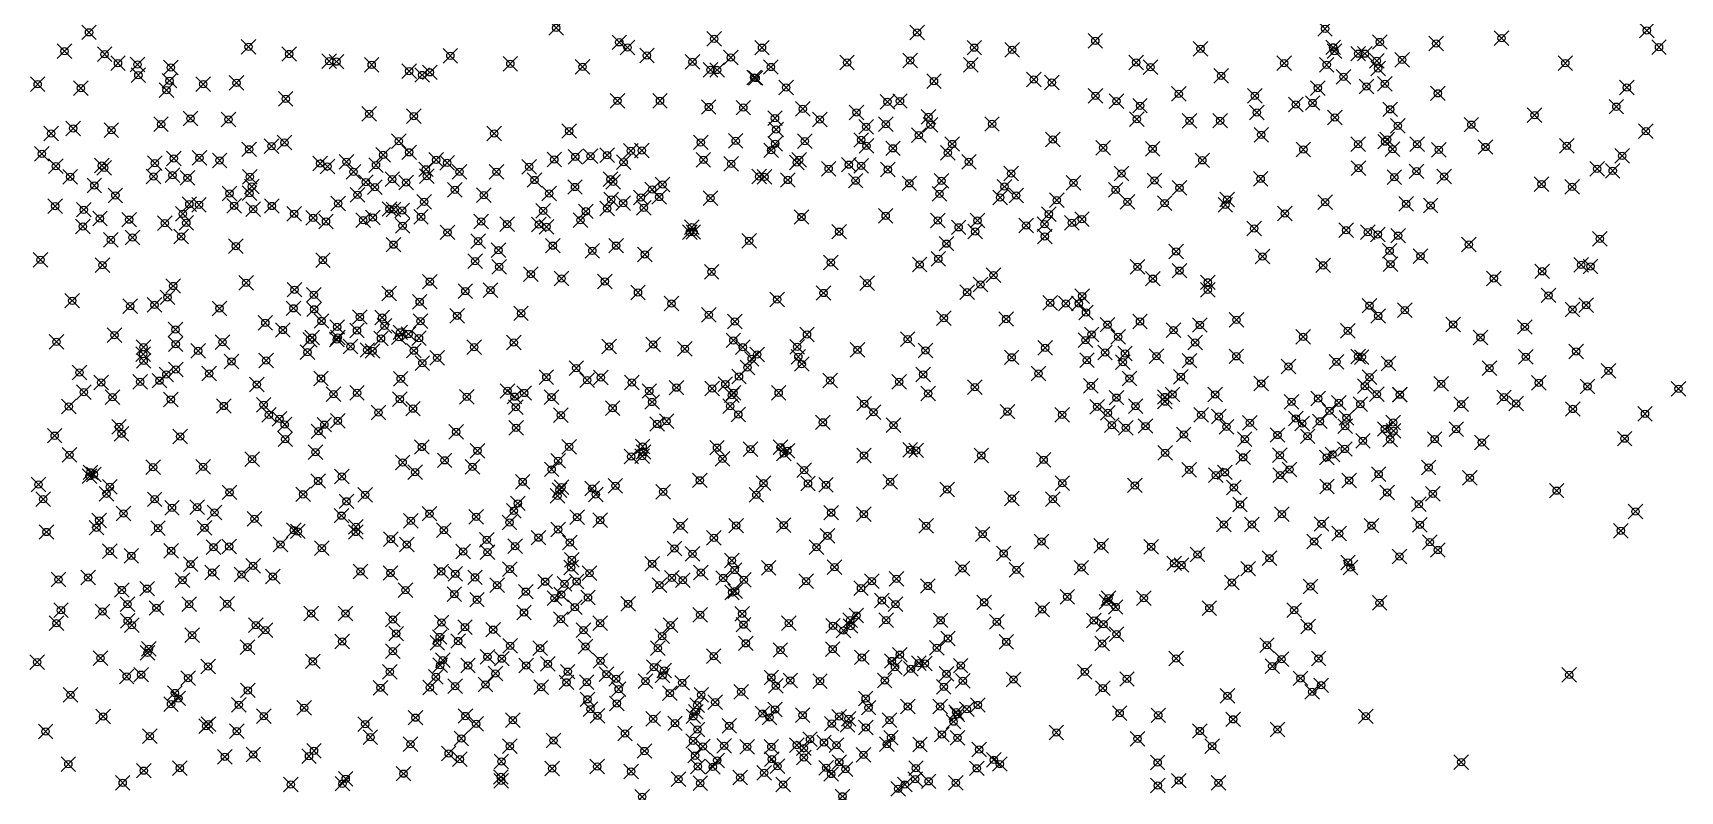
# Model space of a CAD drawing. Header units: millimetres. Extents: x 476859 to 479474, y 2367368 to 2370543.
# Drawn here: x 478274.5 to 478726.1, y 2368815.6 to 2369023.4 of the extents above; entities that cross this region are included whole.
import ezdxf

# ---------------------------------------------------------------- set-up
doc = ezdxf.new("R2010")
doc.units = ezdxf.units.MM
doc.header["$PDMODE"] = 35
doc.header["$PDSIZE"] = 2

msp = doc.modelspace()

# ---------------------------------------------------------------- linework, layer by layer
for p in [(478417.904, 2369024.781, 3.655), (478628.749, 2369024.559, 4.07), (478289.835, 2369023.579, 4.126), (478435.239, 2369020.84, 3.574), (478461.237, 2369021.796, 3.417), (478516.905, 2369023.505, 3.25), (478565.763, 2369021.261, 2.8), (478643.751, 2369020.925, 5.729), (478659.211, 2369020.525, 7.588), (478677.168, 2369021.967, 7.128), (478716.978, 2369024.112, 8.579), (478283.09, 2369018.387, 4.117), (478294.114, 2369017.558, 4.121), (478333.589, 2369019.621, 4.001), (478344.695, 2369017.631, 4.01), (478355.701, 2369015.659, 4), (478357.692, 2369015.541, 4.024), (478388.909, 2369017.162, 3.458), (478437.469, 2369019.439, 3.314), (478442.824, 2369017.199, 3.479), (478455.32, 2369015.461, 3.111), (478465.789, 2369016.646, 2.97), (478474.364, 2369019.368, 3.16), (478514.989, 2369015.869, 3.29), (478532.578, 2369019.377, 3.425), (478542.937, 2369018.795, 3.034), (478594.63, 2369019.08, 2.69), (478630.986, 2369019.458, 4.011), (478631.362, 2369018.388, 4.182), (478637.867, 2369017.724, 4.088), (478639.684, 2369017.726, 4.153), (478642.955, 2369015.754, 5.052), (478649.889, 2369016.035, 5.612), (478720.317, 2369019.498, 7.159), (478297.776, 2369015.124, 4.092), (478303.141, 2369014.766, 4.08), (478303.362, 2369011.84, 4.047), (478312.284, 2369013.921, 4.029), (478367.333, 2369014.682, 4.044), (478377.63, 2369012.954, 4.016), (478381.199, 2369011.884, 4.045), (478383.303, 2369012.606, 4.17), (478405.363, 2369014.974, 3.431), (478425.168, 2369014.12, 3.121), (478460.257, 2369013.3, 3.217), (478462.039, 2369013.253, 3.176), (478472.183, 2369011.218, 3.147), (478472.622, 2369011.064, 2.832), (478476.819, 2369014.072, 3.02), (478497.682, 2369015.318, 3.14), (478531.635, 2369014.664, 3.515), (478576.982, 2369015.34, 2.979), (478580.89, 2369014.031, 3.206), (478600.244, 2369011.661, 3.239), (478617.514, 2369015.112, 2.669), (478629.202, 2369014.701, 3.788), (478633.81, 2369011.384, 3.515), (478643.285, 2369013.685, 4.638), (478694.634, 2369015.158, 7.25), (478275.757, 2369009.338, 3.878), (478287.617, 2369008.285, 3.877), (478311.059, 2369007.745, 4.039), (478311.922, 2369010.317, 4.068), (478321.16, 2369009.359, 3.876), (478330.296, 2369009.708, 3.923), (478480.975, 2369008.447, 3.156), (478521.525, 2369010.175, 2.493), (478548.892, 2369010.631, 3.205), (478553.857, 2369009.806, 3.031), (478588.638, 2369006.682, 2.98), (478626.784, 2369008.306, 3.253), (478640.085, 2369008.721, 3.39), (478645.172, 2369009.454, 5.958), (478659.682, 2369006.852, 7.43), (478711.501, 2369008.427, 7.327), (478343.764, 2369005.338, 3.801), (478434.709, 2369004.801, 3.33), (478446.392, 2369004.815, 3.107), (478459.75, 2369003.104, 3.25), (478469.244, 2369002.934, 3.161), (478485.536, 2369002.576, 2.939), (478508.75, 2369004.554, 2.683), (478512.197, 2369004.744, 2.604), (478565.825, 2369006.188, 3.244), (478571.536, 2369004.714, 3.109), (478578.021, 2369003.465, 3.158), (478609.472, 2369006.184, 2.916), (478620.749, 2369003.777, 3.133), (478625.347, 2369004.208, 3.314), (478646.598, 2369002.465, 4.369), (478708.622, 2369003.194, 5.732), (478309.581, 2368998.369, 4.02), (478317.629, 2368999.951, 3.709), (478328.104, 2368999.694, 3.94), (478366.663, 2369001.224, 3.483), (478378.902, 2369000.629, 4.185), (478477.922, 2369000.057, 3.037), (478490.207, 2368999.681, 3.026), (478500.26, 2369001.628, 2.716), (478502.922, 2368997.665, 2.25), (478508.31, 2368998.4, 2.661), (478520.018, 2369000.387, 2.99), (478520.56, 2368998.248, 2.18), (478537.441, 2368998.457, 2.669), (478577.178, 2368999.764, 3.096), (478591.59, 2368999.326, 3.152), (478599.966, 2368999.352, 3.08), (478610.081, 2369001.613, 3.195), (478631.469, 2369000.239, 2.891), (478648.697, 2368997.949, 4.32), (478668.865, 2368998.263, 6.85), (478686.208, 2369000.9, 6.76), (478279.437, 2368995.859, 3.656), (478285.509, 2368997.25, 3.89), (478295.961, 2368996.736, 3.9), (478343.411, 2368993.342, 3.792), (478374.778, 2368993.755, 3.746), (478400.911, 2368995.832, 3.353), (478421.493, 2368996.521, 3.238), (478457.565, 2368993.413, 2.935), (478467.15, 2368993.81, 3.23), (478477.967, 2368993.039, 3.168), (478478.238, 2368996.909, 3.104), (478486.105, 2368993.753, 2.89), (478501.555, 2368994.069, 2.838), (478517.335, 2368995.366, 2.671), (478526.531, 2368992.968, 3.015), (478554.14, 2368994.167, 2.78), (478611.274, 2368995.506, 2.92), (478637.845, 2368992.929, 3.003), (478645.229, 2368993.608, 3.265), (478645.815, 2368994.206, 3.466), (478654.042, 2368992.938, 3.49), (478716.743, 2368996.462, 5.58), (478276.918, 2368990.284, 4.188), (478313.068, 2368989.023, 3.629), (478320.1, 2368989.146, 3.942), (478325.648, 2368988.475, 3.588), (478333.718, 2368991.508, 3.826), (478339.863, 2368992.381, 3.817), (478370.498, 2368989.974, 4.053), (478377.638, 2368990.685, 4.313), (478385.019, 2368988.599, 3.832), (478417.416, 2368988.735, 3.374), (478423.176, 2368989.448, 3.4), (478427.327, 2368989.649, 3.194), (478431.894, 2368989.87, 3.302), (478438.397, 2368991.092, 3.293), (478441.41, 2368991.163, 3.419), (478458.289, 2368988.61, 2.33), (478476.863, 2368991.24, 2.505), (478484.537, 2368988.605, 2.324), (478502.994, 2368992.432, 2.712), (478510.277, 2368991.782, 2.7), (478525.341, 2368990.541, 2.942), (478567.909, 2368991.93, 2.95), (478581.478, 2368991.624, 2.79), (478595.102, 2368988.496, 2.88), (478622.805, 2368991.446, 3.092), (478647.28, 2368991.554, 3.235), (478659.964, 2368991.352, 7.657), (478672.764, 2368992.148, 6.63), (478695.073, 2368992.453, 6.958), (478710.212, 2368989.726, 4.007), (478280.743, 2368986.879, 4.006), (478284.645, 2368983.993, 4.099), (478293.366, 2368987.049, 3.904), (478294.019, 2368986.439, 3.9), (478307.493, 2368984.064, 4.179), (478307.899, 2368987.693, 3.963), (478312.729, 2368984.4, 3.57), (478333.933, 2368983.983, 3.339), (478353.216, 2368987.648, 3.844), (478355.2, 2368986.794, 3.718), (478360.416, 2368988.058, 4.005), (478362.351, 2368985.342, 3.94), (478368.524, 2368987.186, 3.792), (478382.223, 2368986.016, 3.671), (478382.432, 2368984.148, 3.37), (478388.021, 2368987.777, 3.789), (478391.442, 2368985.328, 3.571), (478401.586, 2368985.347, 3.194), (478410.538, 2368986.703, 3.52), (478436.427, 2368987.962, 2.826), (478465.899, 2368987.533, 2.747), (478473.561, 2368984.066, 3.397), (478475.031, 2368983.931, 3.068), (478483.93, 2368987.875, 2.29), (478492.648, 2368986.194, 3.083), (478498.174, 2368987.299, 3.142), (478501.566, 2368986.996, 3.278), (478508.86, 2368985.942, 2.944), (478531.116, 2368988.061, 2.931), (478542.678, 2368984.892, 2.681), (478572.943, 2368984.887, 3.117), (478637.914, 2368986.327, 2.27), (478647.755, 2368983.845, 3.594), (478653.861, 2368985.482, 3.688), (478661.402, 2368984.051, 6.587), (478703.337, 2368986.138, 5.652), (478707.623, 2368985.643, 4.103), (478291.289, 2368981.602, 3.76), (478316.84, 2368983.667, 3.583), (478328.374, 2368979.425, 3.488), (478333.853, 2368979.459, 3.66), (478334.445, 2368981.29, 3.36), (478365.734, 2368982.53, 3.725), (478368.234, 2368981.146, 3.155), (478372.993, 2368983.304, 4.396), (478376.791, 2368982.433, 4.409), (478390.164, 2368980.438, 2.696), (478411.994, 2368983.098, 3.109), (478416.022, 2368979.395, 3.113), (478423.092, 2368981.182, 3.125), (478432.844, 2368983.291, 2.882), (478433.548, 2368982.587, 2.36), (478444.275, 2368980.494, 3.118), (478447.114, 2368981.86, 3.228), (478481.432, 2368983.104, 3.098), (478500.042, 2368982.921, 3.065), (478514.758, 2368982.186, 2.976), (478523.557, 2368982.851, 2.11), (478540.878, 2368981.279, 2.655), (478559.761, 2368982.319, 3.067), (478571.342, 2368980.38, 2.976), (478582.002, 2368982.966, 3.003), (478588.854, 2368980.917, 3.057), (478611.092, 2368983.424, 3.032), (478688.114, 2368981.987, 7.004), (478696.496, 2368981.21, 5.306), (478280.543, 2368975.949, 3.851), (478288.379, 2368974.958, 3.219), (478297.056, 2368978.875, 3.725), (478317.341, 2368976.464, 3.347), (478319.995, 2368976.322, 3.696), (478329.654, 2368976.043, 3.42), (478334.845, 2368975.099, 3.871), (478339.949, 2368975.967, 3.823), (478358.153, 2368976.675, 3.119), (478363.455, 2368979.043, 3.148), (478372.221, 2368975.148, 4.398), (478373.29, 2368974.985, 4.654), (478381.719, 2368977.126, 2.417), (478398.085, 2368978.939, 2.4), (478431.938, 2368975.277, 3.398), (478433.014, 2368977.757, 3.048), (478436.325, 2368976.772, 3.325), (478441.166, 2368978.329, 3.15), (478441.946, 2368975.487, 3.307), (478446.191, 2368978.443, 3.017), (478460.263, 2368978.119, 3.03), (478523.039, 2368979.285, 2.919), (478539.663, 2368978.289, 2.536), (478544.092, 2368978.857, 2.713), (478555.177, 2368977.551, 2.79), (478574.597, 2368977.113, 2.882), (478584.77, 2368976.78, 2.62), (478601.421, 2368976.302, 2.916), (478601.892, 2368977.765, 3.055), (478628.789, 2368977.016, 2.291), (478650.991, 2368976.533, 3.249), (478657.706, 2368976.081, 6.987), (478288.166, 2368970.33, 3.879), (478292.834, 2368972.518, 2.924), (478300.864, 2368972.22, 3.394), (478310.627, 2368971.26, 3.776), (478315.551, 2368973.84, 3.476), (478316.511, 2368971.325, 4.006), (478346.084, 2368973.849, 3.871), (478351.275, 2368972.693, 3.834), (478354.815, 2368971.733, 3.69), (478365.038, 2368972.068, 3.647), (478367.673, 2368972.789, 3.423), (478375.733, 2368974.702, 4.568), (478375.829, 2368970.562, 4.325), (478380.87, 2368973.013, 3.578), (478397.352, 2368971.73, 3.417), (478404.464, 2368971.024, 3.682), (478413.172, 2368970.896, 3.344), (478414.351, 2368974.628, 2.37), (478415.3, 2368970.294, 3.359), (478424.584, 2368972.087, 3.389), (478426.075, 2368974.516, 3.15), (478485.179, 2368972.952, 2.79), (478508.274, 2368973.272, 2.81), (478522.573, 2368972.015, 3.089), (478533.475, 2368971.972, 2.336), (478546.827, 2368970.602, 2.46), (478551.831, 2368970.993, 1.887), (478553.023, 2368973.765, 2.82), (478559.305, 2368971.373, 2.748), (478562.102, 2368972.337, 2.768), (478617.751, 2368973.92, 2.891), (478295.842, 2368966.697, 3.761), (478301.75, 2368967.356, 3.85), (478315.127, 2368967.593, 4.124), (478388.154, 2368968.744, 3.247), (478396.549, 2368966.34, 3.479), (478454.605, 2368968.804, 3.271), (478455.147, 2368970.164, 3.37), (478455.542, 2368968.837, 3.158), (478470.819, 2368966.452, 3.268), (478495.537, 2368968.94, 3.415), (478528.289, 2368970.123, 2.203), (478532.826, 2368968.956, 2.08), (478551.928, 2368967.641, 2.385), (478609.299, 2368969.824, 2.48), (478634.561, 2368969.319, 2.924), (478640.499, 2368968.797, 2.777), (478643.213, 2368968.183, 3.255), (478648.768, 2368967.836, 3.302), (478704.107, 2368966.971, 4.038), (478330.086, 2368964.984, 3.554), (478373.308, 2368965.377, 4.711), (478402.122, 2368963.832, 3.463), (478417.025, 2368965.1, 3.2), (478427.844, 2368963.715, 3.186), (478434.354, 2368965.102, 3.425), (478442.225, 2368962.699, 3.27), (478522.712, 2368961.481, 3.04), (478524.971, 2368965.649, 2.841), (478587.923, 2368963.526, 2.68), (478611.576, 2368962.14, 2.473), (478646.464, 2368963.666, 2.945), (478654.937, 2368962.242, 7.131), (478668.158, 2368965.423, 6.344), (478276.531, 2368961.228, 3.66), (478293.506, 2368959.773, 3.61), (478353.981, 2368961.128, 3.555), (478395.729, 2368960.838, 3.479), (478402.322, 2368959.313, 3.517), (478410.972, 2368957.311, 3.517), (478460.554, 2368957.941, 3.16), (478493.266, 2368960.49, 3.369), (478517.598, 2368959.902, 3.125), (478537.857, 2368957.007, 2.707), (478577.309, 2368959.306, 2.727), (478588.84, 2368958.247, 2.918), (478628.209, 2368959.701, 2.45), (478646.682, 2368960.052, 3.067), (478688.306, 2368958.07, 5.814), (478699.01, 2368959.851, 5.163), (478701.55, 2368959.419, 3.903), (478312.936, 2368954.043, 4.584), (478332.943, 2368954.902, 4.464), (478346.167, 2368953.029, 5.025), (478383.252, 2368955.231, 3.304), (478393.022, 2368952.642, 3.479), (478399.95, 2368952.865, 3.294), (478419.38, 2368956.081, 3.418), (478431.258, 2368955.303, 3.425), (478440.359, 2368952.27, 3.517), (478503.208, 2368954.837, 2.97), (478530.637, 2368952.326, 2.85), (478534.274, 2368954.473, 2.06), (478581.551, 2368956.051, 2.66), (478596.58, 2368953.005, 2.737), (478596.633, 2368955.044, 2.846), (478675.044, 2368956.126, 5.96), (478285.236, 2368950.012, 4.143), (478301.15, 2368948.485, 4.343), (478307.791, 2368948.849, 4.423), (478311.353, 2368950.926, 4.263), (478325.599, 2368947.907, 4.701), (478345.9, 2368947.916, 4.66), (478351.471, 2368951.627, 5.018), (478372.143, 2368951.981, 4.632), (478380.498, 2368949.701, 3.918), (478449.537, 2368949.212, 3.466), (478478.501, 2368950.373, 3.24), (478491.255, 2368952.123, 3.672), (478553.404, 2368949.405, 2.03), (478557.696, 2368949.26, 2.368), (478561.239, 2368949.275, 2.483), (478562.146, 2368951.286, 2.626), (478640.955, 2368948.655, 2.714), (478690.05, 2368951.475, 3.895), (478700.337, 2368948.76, 3.901), (478338.182, 2368943.93, 5.933), (478351.575, 2368947.642, 5.112), (478353.571, 2368944.45, 5.138), (478364.121, 2368945.543, 6.133), (478370.221, 2368945.375, 5.328), (478380.692, 2368944.423, 4.3), (478390.794, 2368945.897, 4.612), (478408.291, 2368946.557, 3.517), (478459.808, 2368946.16, 3.517), (478466.93, 2368944.321, 3.484), (478524.258, 2368945.255, 3.04), (478541.33, 2368944.99, 2.445), (478563.207, 2368946.784, 2.661), (478569.129, 2368943.438, 1.83), (478578.008, 2368944.329, 2.733), (478594.386, 2368943.356, 2.787), (478604.468, 2368944.78, 2.645), (478643.34, 2368945.825, 2.906), (478650.608, 2368947.4, 6.58), (478663.897, 2368943.512, 6.102), (478696.59, 2368947.595, 5.071), (478280.902, 2368938.733, 4.5), (478296.792, 2368940.556, 4.565), (478313.526, 2368942.092, 4.433), (478342.99, 2368941.984, 6.831), (478350.423, 2368939.286, 7.399), (478351.009, 2368939.894, 7.05), (478357.771, 2368939.354, 6.63), (478357.876, 2368942.813, 5.228), (478358.052, 2368939.918, 6.363), (478363.31, 2368941.853, 6.529), (478369.896, 2368939.648, 6.388), (478370.86, 2368943.139, 6.319), (478374.806, 2368940.032, 6.006), (478375.186, 2368941.337, 6.154), (478377.458, 2368940.885, 5.45), (478380.307, 2368939.731, 5.191), (478466.5, 2368939.14, 5.1), (478486.709, 2368940.747, 4.512), (478514.301, 2368939.442, 3.284), (478563.076, 2368939.213, 2.723), (478564.749, 2368940.774, 1.837), (478572.05, 2368940.088, 2.103), (478587.168, 2368941.951, 2.677), (478622.748, 2368940.078, 2.66), (478635.01, 2368941.771, 2.773), (478671.358, 2368939.957, 6.321), (478683.504, 2368942.813, 6.42), (478304.656, 2368935.381, 6.267), (478304.784, 2368937.287, 5.606), (478313.599, 2368938.104, 5.02), (478319.748, 2368936.238, 5.688), (478326.448, 2368938.658, 6.559), (478349.73, 2368935.873, 6.958), (478361.506, 2368937.443, 7.034), (478366.141, 2368936.497, 6.526), (478367.553, 2368936.234, 6.811), (478378.921, 2368936.311, 5.629), (478385.312, 2368934.345, 7.059), (478395.42, 2368937.286, 4.3), (478406.288, 2368938.526, 4.266), (478432.461, 2368937.478, 3.456), (478444.556, 2368937.98, 3.517), (478453.227, 2368936.823, 3.483), (478469.106, 2368937.253, 4.986), (478473.025, 2368935.275, 4.54), (478484.005, 2368937.363, 4.432), (478484.329, 2368934.648, 3.596), (478500.571, 2368936.518, 3.01), (478519.208, 2368936.394, 3.294), (478542.819, 2368934.492, 2.87), (478551.99, 2368937.066, 3.113), (478568.424, 2368935.81, 1.832), (478573.902, 2368935.562, 2.493), (478582.555, 2368934.803, 2.675), (478593.109, 2368938.547, 2.829), (478604.431, 2368934.77, 2.43), (478637.866, 2368934.704, 2.596), (478638.803, 2368934.562, 2.885), (478683.773, 2368934.629, 4.378), (478697.628, 2368936.112, 3.784), (478287.208, 2368930.324, 6.787), (478304.811, 2368933.499, 6.214), (478311.033, 2368929.81, 5.135), (478313.624, 2368931.158, 5.878), (478322.806, 2368930.04, 6.549), (478328.892, 2368933.371, 6.785), (478338.42, 2368933.642, 6.611), (478381.227, 2368932.915, 6.784), (478423.447, 2368931.541, 4.099), (478470.359, 2368931.684, 4.429), (478471.53, 2368934.112, 4.646), (478485.263, 2368932.653, 3.428), (478518.542, 2368929.81, 3.037), (478550.211, 2368930.059, 3.093), (478563.472, 2368933.687, 2.792), (478573.338, 2368933.179, 1.631), (478591.576, 2368933.571, 2.732), (478618.709, 2368931.964, 2.439), (478631.882, 2368933.244, 2.933), (478646.15, 2368932.817, 6.02), (478673.872, 2368931.517, 5.738), (478706.444, 2368930.805, 3.784), (478293.142, 2368927.611, 6.799), (478303.867, 2368927.754, 6.656), (478309.143, 2368928.092, 5.332), (478335.87, 2368927.06, 7.889), (478353.447, 2368928.702, 7.192), (478375.293, 2368928.626, 6.959), (478404.608, 2368925.27, 7.123), (478415.236, 2368929.067, 4.173), (478426.434, 2368928.221, 5.737), (478430.197, 2368928.961, 5.575), (478438.66, 2368927.601, 5.699), (478443.465, 2368925.258, 5.71), (478450.908, 2368926.18, 5.205), (478460.732, 2368925.934, 5.095), (478464.308, 2368927.148, 5.045), (478468.06, 2368929.231, 4.606), (478493.048, 2368928.122, 3.499), (478511.95, 2368927.79, 2.828), (478532.758, 2368926.329, 3.222), (478564.558, 2368926.687, 2.855), (478575.1, 2368928.72, 2.307), (478589.207, 2368929.17, 2.61), (478611.251, 2368927.339, 2.593), (478639.643, 2368926.618, 2.498), (478640.955, 2368929.041, 3.505), (478660.602, 2368927.221, 5.96), (478687.359, 2368927.527, 4.86), (478700.719, 2368926.519, 4.801), (478725.703, 2368925.841, 3.788), (478284.284, 2368921.027, 6.72), (478288.431, 2368924.922, 6.925), (478296.288, 2368923.586, 8.276), (478312.272, 2368922.954, 7.23), (478326.811, 2368921.144, 9.47), (478337.715, 2368921.495, 8.227), (478356.852, 2368924.397, 8.061), (478363.324, 2368924.732, 7.775), (478375.058, 2368923.049, 7.982), (478393.424, 2368923.652, 7.71), (478406.5, 2368923.71, 7.074), (478406.844, 2368920.86, 7.22), (478409.178, 2368924.707, 6.326), (478416.631, 2368923.604, 6.428), (478444.224, 2368922.243, 6.29), (478465.638, 2368921.082, 4.82), (478466.082, 2368924.111, 4.767), (478466.517, 2368924.768, 4.825), (478478.936, 2368924.747, 3.41), (478502.371, 2368921.778, 3.372), (478519.923, 2368924.591, 3.08), (478566.243, 2368920.913, 2.711), (478571.558, 2368923.428, 1.902), (478576.815, 2368921.097, 2.062), (478584.806, 2368923.617, 2.634), (478584.846, 2368922.334, 2.147), (478586.925, 2368924.331, 2.65), (478598.637, 2368924.335, 2.496), (478619.527, 2368922.3, 2.504), (478626.871, 2368923.181, 2.621), (478632.533, 2368921.983, 2.88), (478638.424, 2368921.647, 2.46), (478642.94, 2368924.404, 2.344), (478649.25, 2368924.223, 5.905), (478649.251, 2368924.288, 5.929), (478649.265, 2368924.284, 5.854), (478666.107, 2368921.638, 1.87), (478677.815, 2368923.533, 4.133), (478681.126, 2368921.802, 4.049), (478339.175, 2368918.703, 8.844), (478342.086, 2368917.602, 8.786), (478358.043, 2368917.055, 8.358), (478369.192, 2368919.347, 7.84), (478378.665, 2368920.425, 7.995), (478419.232, 2368918.617, 7.246), (478433.411, 2368920.536, 6.299), (478445.608, 2368916.22, 6.309), (478448.214, 2368917.015, 5.437), (478467.875, 2368918.816, 5.51), (478491.075, 2368916.671, 3.36), (478504.915, 2368919.451, 3.401), (478541.653, 2368919.602, 3.161), (478556.642, 2368918.757, 2.75), (478569.216, 2368919.25, 1.808), (478594.766, 2368918.746, 2.299), (478599.621, 2368918.277, 2.61), (478608.142, 2368916.521, 2.596), (478620.721, 2368917.745, 2.671), (478622.489, 2368916.333, 2.093), (478627.351, 2368916.944, 1.981), (478629.951, 2368919.826, 2.704), (478634.652, 2368917.94, 2.027), (478647.449, 2368916.626, 1.9), (478696.681, 2368920.333, 4.32), (478716.479, 2368919.021, 4.522), (478280.416, 2368913.01, 8.496), (478298.062, 2368915.414, 8.462), (478298.758, 2368913.549, 8.39), (478314.807, 2368912.779, 8.26), (478343.481, 2368916.047, 9.683), (478343.654, 2368912.035, 9.846), (478352.784, 2368914.214, 9.434), (478354.356, 2368916.036, 9.055), (478390.497, 2368914.036, 7.84), (478406.932, 2368915.146, 7.89), (478510.425, 2368915.875, 3.095), (478570.277, 2368915.9, 2.841), (478574.119, 2368915.168, 2.676), (478579.514, 2368915.658, 2.612), (478589.995, 2368913.313, 2.135), (478601.718, 2368915.451, 2.011), (478606.721, 2368912.023, 2.2), (478615.712, 2368913.201, 2.12), (478623.979, 2368912.842, 2.219), (478634.257, 2368915.639, 1.93), (478639.149, 2368911.628, 3.195), (478645.151, 2368914.846, 3.36), (478646.583, 2368911.947, 5.664), (478647.51, 2368914.356, 5.758), (478658.806, 2368912.056, 5.791), (478664.742, 2368914.764, 1.86), (478710.901, 2368912.196, 1.894), (478284.5, 2368907.747, 8.829), (478351.904, 2368908.487, 9.999), (478381.098, 2368909.906, 9.908), (478396.339, 2368908.894, 9.766), (478421.511, 2368909.971, 7.696), (478438.526, 2368907.274, 7.431), (478441.516, 2368907.408, 7.469), (478441.64, 2368910.042, 7.387), (478441.843, 2368908.532, 7.408), (478462.029, 2368909.724, 6.046), (478471.24, 2368909.306, 5.504), (478479.465, 2368909.839, 5.224), (478480.35, 2368908.16, 5.573), (478481.323, 2368908.857, 5.209), (478502.332, 2368907.603, 3.31), (478514.983, 2368909.168, 3.291), (478516.648, 2368908.986, 3.584), (478534.5, 2368907.575, 2.96), (478584.912, 2368908.326, 2.771), (478606.303, 2368907.076, 1.961), (478616.371, 2368907.687, 1.961), (478629.208, 2368907.062, 2.433), (478630.772, 2368907.841, 2.352), (478634.155, 2368909.368, 3.31), (478671.712, 2368911.178, 4.179), (478290.261, 2368902.967, 9.155), (478307.396, 2368904.355, 8.513), (478321.112, 2368904.469, 11.145), (478334.569, 2368906.579, 10.27), (478375.831, 2368905.686, 10.51), (478379.238, 2368903.02, 10.733), (478387.346, 2368906.258, 9.78), (478394.951, 2368904.455, 9.94), (478416.692, 2368903.78, 8.274), (478418.471, 2368906.13, 7.83), (478463.514, 2368906.674, 6.857), (478485.935, 2368903.555, 4.92), (478551.594, 2368906.409, 3.109), (478591.498, 2368903.644, 2.7), (478601.295, 2368902.962, 2.012), (478619.039, 2368903.732, 1.98), (478657.157, 2368904.318, 5.811), (478275.97, 2368899.647, 8.697), (478289.988, 2368901.948, 9.338), (478291.165, 2368902.406, 8.911), (478295.527, 2368898.987, 9.506), (478352.663, 2368900.59, 10.945), (478359.141, 2368901.836, 10.73), (478408.738, 2368900.357, 9.891), (478418.855, 2368898.101, 11.665), (478419.371, 2368898.894, 11.287), (478427.793, 2368898.532, 10.274), (478434.159, 2368899.25, 7.78), (478457.292, 2368900.769, 7.582), (478474.789, 2368899.969, 6.734), (478486.981, 2368899.899, 5.375), (478491.914, 2368899.546, 5.02), (478509.532, 2368900.343, 2.828), (478525.163, 2368898.268, 2.828), (478556.711, 2368899.973, 3.184), (478576.62, 2368899.393, 2.76), (478598.793, 2368902.191, 2.685), (478603.766, 2368898.815, 2.643), (478616.434, 2368902.186, 2.605), (478629.284, 2368899.09, 2.602), (478635.362, 2368900.75, 3.351), (478643.455, 2368902.454, 5.58), (478668.429, 2368901.444, 3.39), (478277.264, 2368895.602, 9.715), (478294.649, 2368897.102, 9.596), (478307.832, 2368895.574, 10.64), (478328.386, 2368897.487, 12.012), (478348.526, 2368896.929, 11.622), (478360.431, 2368895.009, 11.261), (478365.562, 2368896.787, 11.245), (478407.404, 2368894.46, 10.692), (478418.275, 2368896.528, 11.281), (478428.781, 2368896.892, 11.2), (478447.278, 2368897.606, 7.026), (478472.807, 2368896.776, 6.71), (478542.885, 2368895.807, 2.828), (478554.119, 2368895.617, 3.315), (478605.434, 2368894.15, 2.588), (478645.791, 2368897.472, 5.498), (478654.48, 2368894.224, 5.882), (478658.337, 2368897.064, 5.662), (478692.265, 2368897.943, 4.52), (478292.636, 2368889.791, 9.751), (478299.277, 2368891.664, 9.48), (478312.589, 2368893.263, 10.59), (478319.519, 2368893.382, 11.391), (478324.249, 2368891.955, 11.959), (478335.177, 2368890.238, 12.548), (478359.032, 2368891.089, 11.151), (478378.058, 2368889.652, 11.52), (478383.164, 2368891.63, 11.048), (478396.021, 2368890.769, 11.07), (478405.153, 2368889.249, 10.759), (478406.287, 2368892.4, 10.726), (478423.665, 2368890.649, 11.458), (478429.999, 2368889.83, 10.609), (478493.32, 2368891.911, 4.97), (478502.27, 2368891.522, 4.931), (478616.895, 2368891.495, 2.43), (478713.868, 2368892.238, 1.68), (478278.194, 2368886.614, 9.793), (478291.905, 2368887.789, 9.935), (478308.756, 2368887.688, 11.137), (478321.53, 2368887.728, 11.86), (478345.962, 2368887.094, 11.789), (478347.057, 2368886.785, 11.794), (478363.007, 2368886.611, 12.088), (478363.019, 2368888.003, 12.103), (478372.578, 2368884.668, 11.727), (478387.148, 2368887.113, 11.352), (478413.084, 2368885.064, 10.679), (478418.44, 2368887.306, 10.713), (478451.998, 2368888.283, 8.468), (478461.188, 2368884.988, 8.467), (478467.293, 2368888.356, 7.74), (478480.312, 2368888.48, 7.101), (478492.321, 2368885.534, 6.549), (478519.387, 2368888.306, 2.04), (478534.87, 2368886.049, 3.12), (478601.007, 2368888.646, 2.828), (478608.701, 2368888.673, 2.398), (478627.802, 2368888.812, 2.447), (478632.611, 2368886.183, 3.195), (478641.464, 2368888.346, 5.605), (478654.722, 2368888.602, 5.896), (478709.853, 2368886.963, 4.67), (478295.572, 2368881.337, 10.22), (478301.441, 2368880.088, 11.55), (478312.355, 2368881.422, 11.287), (478323.973, 2368882.429, 11.542), (478328.271, 2368882.606, 12.581), (478342.309, 2368883.209, 11.757), (478353.679, 2368882.199, 11.14), (478376.948, 2368883.184, 11.537), (478392.401, 2368881.239, 11.312), (478398.903, 2368884.464, 11.435), (478399.108, 2368881.101, 11.517), (478406.656, 2368882.703, 11.413), (478421.703, 2368883.767, 10.709), (478450.34, 2368882.093, 9.136), (478455.315, 2368880.622, 8.956), (478489.284, 2368882.453, 6.627), (478540.632, 2368880.734, 2.871), (478550.986, 2368884.04, 2.88), (478567.369, 2368882.846, 2.785), (478581.06, 2368882.578, 2.76), (478593.806, 2368880.412, 2.818), (478625.803, 2368883.988, 2.551), (478657.474, 2368883.82, 4.491), (478659.708, 2368881.673, 4.339), (478317.697, 2368877.791, 11.33), (478323.58, 2368875.479, 12.006), (478334.821, 2368877.339, 11.27), (478364.243, 2368875.794, 12.413), (478386.373, 2368875.822, 12.135), (478405.191, 2368876.412, 11.56), (478422.073, 2368876.868, 10.687), (478422.238, 2368879.012, 10.56), (478444.249, 2368877.916, 8.773), (478457.586, 2368875.497, 9.21), (478466.112, 2368878.804, 8.87), (478466.872, 2368876.192, 8.918), (478476.182, 2368876.814, 8.719), (478494.27, 2368876.942, 6.663), (478529.351, 2368876.598, 2.92), (478544.168, 2368876.235, 3.068), (478561.934, 2368876.842, 2.862), (478587.371, 2368878.029, 2.753), (478589.423, 2368877.557, 2.669), (478607.653, 2368876.568, 2.58), (478613.536, 2368879.411, 2.828), (478635.041, 2368878.245, 5.558), (478635.723, 2368876.859, 5.582), (478649.154, 2368879.897, 5.985), (478281.479, 2368873.586, 10.51), (478289.632, 2368874.133, 10.529), (478305.753, 2368871.079, 11.933), (478315.499, 2368873.435, 11.98), (478331.615, 2368874.943, 12.08), (478340.21, 2368874.405, 12.114), (478372.472, 2368875.376, 12.394), (478390.271, 2368875.16, 12.293), (478395.674, 2368874.177, 12.173), (478401.713, 2368872.034, 11.992), (478414.91, 2368872.994, 11.714), (478420.218, 2368872.418, 11.596), (478423.549, 2368873.061, 10.86), (478427.062, 2368875.322, 10.269), (478446.232, 2368872.042, 10.27), (478449.623, 2368874.059, 9.554), (478452.684, 2368873.405, 9.573), (478463.742, 2368874, 9.188), (478469.371, 2368873.518, 8.871), (478486.475, 2368873.144, 7.75), (478501.507, 2368871.214, 6.687), (478504.447, 2368873.122, 6.758), (478511.255, 2368873.794, 4.83), (478519.869, 2368871.808, 5.167), (478603.197, 2368872.772, 2.818), (478624.752, 2368871.654, 2.9), (478298.805, 2368870.705, 11.65), (478300.42, 2368866.833, 11.962), (478317.289, 2368866.828, 11.993), (478327.727, 2368866.915, 11.94), (478376.618, 2368870.671, 12.329), (478390.002, 2368869.555, 12.407), (478396.224, 2368868.056, 12.435), (478409.574, 2368870.251, 12.05), (478417.447, 2368868.466, 12.183), (478419.33, 2368869.475, 11.276), (478426.657, 2368868.622, 10.893), (478437.653, 2368866.944, 10.287), (478466.149, 2368870.051, 9.505), (478467.02, 2368870.361, 9.639), (478507.222, 2368867.8, 6.507), (478510.994, 2368866.813, 6.291), (478535.265, 2368867.337, 2.828), (478558.08, 2368868.839, 2.86), (478568.792, 2368867.461, 3.099), (478569.374, 2368868.458, 2.79), (478579.048, 2368868.469, 2.758), (478643.719, 2368867.159, 4.812), (478282.144, 2368865.175, 10.529), (478293.501, 2368864.81, 10.47), (478300.428, 2368862.236, 12.011), (478308.331, 2368865.787, 11.87), (478350.734, 2368864.275, 12.891), (478360.191, 2368864.304, 12.818), (478373.123, 2368862.64, 11.98), (478409.108, 2368864.561, 11.928), (478419.23, 2368862.738, 11.722), (478423.025, 2368865.979, 11.133), (478457.412, 2368863.893, 9.82), (478468.92, 2368864.209, 9.635), (478498.551, 2368862.461, 7.729), (478500.241, 2368863.724, 7.719), (478508.432, 2368862.455, 6.52), (478523.357, 2368862.394, 4.799), (478538.782, 2368861.961, 2.83), (478551.222, 2368865.374, 3.024), (478565.382, 2368862.32, 2.824), (478571.334, 2368866.052, 2.945), (478597.021, 2368865.759, 2.57), (478620.257, 2368865.181, 3.58), (478280.932, 2368861.591, 10.78), (478301.572, 2368861.067, 11.938), (478318.127, 2368858.323, 11.919), (478335.55, 2368861.066, 12.388), (478338.209, 2368859.698, 13.701), (478374.054, 2368858.752, 13.235), (478385.987, 2368857.823, 12.213), (478386.522, 2368861.782, 12.468), (478392.924, 2368860.542, 12.208), (478400.665, 2368859.832, 12.141), (478425.409, 2368859.706, 10.804), (478429.973, 2368861.604, 11.284), (478446.966, 2368858.048, 10.074), (478449.294, 2368861.057, 9.8), (478469.29, 2368861.212, 9.615), (478481.723, 2368861.63, 8.85), (478493.832, 2368860.884, 8.633), (478496.731, 2368859.616, 8.304), (478498.63, 2368860.836, 7.843), (478525.371, 2368857.449, 5.015), (478568.01, 2368861.324, 2.885), (478571.592, 2368858.638, 2.711), (478624.131, 2368860.733, 5.53), (478305.889, 2368853.499, 11.934), (478306.264, 2368854.565, 12.258), (478333.287, 2368855.069, 13.024), (478359.279, 2368856.592, 13.277), (478373.125, 2368853.964, 12.826), (478385.332, 2368856.246, 12.742), (478391.056, 2368856.725, 11.604), (478405.292, 2368855.414, 11.343), (478413.542, 2368854.745, 11.124), (478425.948, 2368855.213, 11.439), (478445.783, 2368854.786, 10.021), (478469.916, 2368856.095, 9.643), (478479.401, 2368854.257, 9.048), (478493.741, 2368854.506, 8.481), (478512.144, 2368852.979, 7.234), (478522.303, 2368854.861, 6.206), (478541.356, 2368856.487, 2.828), (478567.658, 2368856.032, 2.82), (478612.839, 2368855.563, 4.09), (478275.607, 2368850.923, 11.052), (478292.973, 2368852.007, 11.331), (478322.51, 2368849.743, 12.87), (478351.179, 2368851.151, 13.126), (478386.103, 2368850.083, 13.196), (478386.827, 2368851.459, 13.276), (478393.757, 2368849.996, 12.867), (478399.068, 2368852.363, 13.057), (478403, 2368851.89, 13.094), (478409.687, 2368850.039, 12.671), (478415.638, 2368850.448, 12.01), (478430.045, 2368851.305, 10.01), (478444.725, 2368849.544, 10.204), (478447.537, 2368848.65, 10.317), (478461.12, 2368852.539, 8.89), (478501.749, 2368852.246, 7.33), (478509.956, 2368851.251, 7.313), (478510.831, 2368849.586, 7.179), (478515.171, 2368849.079, 6.328), (478517.344, 2368850.685, 5.984), (478519.039, 2368850.595, 6.083), (478528.849, 2368849.979, 5.419), (478587.919, 2368851.938, 2.37), (478614.29, 2368849.867, 5.57), (478616.838, 2368851.77, 5.598), (478626.992, 2368851.958, 5.667), (478300.157, 2368847.025, 11.832), (478304.104, 2368847.504, 11.952), (478317.014, 2368846.574, 12.65), (478369.766, 2368843.929, 13.694), (478372.333, 2368848.289, 13.434), (478383.322, 2368843.955, 13.159), (478384.963, 2368846.878, 13.325), (478390.217, 2368844.346, 13.634), (478398.526, 2368844.816, 13.368), (478401.263, 2368847.798, 12.878), (478413.823, 2368844.093, 12.79), (478420.771, 2368845.395, 11.97), (478421.086, 2368848.326, 12.044), (478426.299, 2368845.463, 11.617), (478431.692, 2368847.673, 10.534), (478434.36, 2368846.389, 10.294), (478442.442, 2368845.718, 11.323), (478447.094, 2368847.241, 11.034), (478452.501, 2368845.294, 11.237), (478476.926, 2368846.711, 9.547), (478478.124, 2368844.446, 9.517), (478482.127, 2368845.932, 8.708), (478490.264, 2368845.747, 8.61), (478508.008, 2368845.915, 7.34), (478524.188, 2368844.172, 5.846), (478524.973, 2368847.708, 5.74), (478529.467, 2368845.778, 5.78), (478543.312, 2368846.16, 2.67), (478562.849, 2368848.305, 3.16), (478567.842, 2368843.834, 2.868), (478574.441, 2368846.324, 2.6), (478622.037, 2368846.49, 5.627), (478627.692, 2368844.588, 4.448), (478695.719, 2368847.431, 1.78), (478284.753, 2368841.965, 11.188), (478312.319, 2368839.44, 11.741), (478313.388, 2368842.479, 12.507), (478314.332, 2368841.008, 12.618), (478333.375, 2368843.201, 13.271), (478426.521, 2368840.745, 12.596), (478434.577, 2368839.623, 12.313), (478435.06, 2368843.543, 11.521), (478449.077, 2368842.455, 11.2), (478457.722, 2368841.958, 11.185), (478461.549, 2368839.934, 10.8), (478468.67, 2368842.785, 9.54), (478502.791, 2368840.983, 7.242), (478601.988, 2368841.67, 4.37), (478625.198, 2368842.814, 4.669), (478293.713, 2368836.008, 11.219), (478330.879, 2368839.264, 13.011), (478337.743, 2368836.123, 13.08), (478348.794, 2368838.38, 13.17), (478379.367, 2368835.713, 14.057), (478393.031, 2368836.168, 13.939), (478406.07, 2368835.038, 12.873), (478427.368, 2368838.052, 12.795), (478429.251, 2368836.241, 10.703), (478444.513, 2368835.4, 11.979), (478455.533, 2368836.087, 11.578), (478456.192, 2368837.346, 11.735), (478456.564, 2368839.141, 11.347), (478474.487, 2368836.877, 10.701), (478476.411, 2368835.767, 10.686), (478477.935, 2368837.961, 9.896), (478485.509, 2368836.408, 8.56), (478495.556, 2368835.999, 8.924), (478498.12, 2368835.422, 7.83), (478503.605, 2368838.448, 6.126), (478509.316, 2368835.039, 6.139), (478514.36, 2368838.749, 6.27), (478523.232, 2368838.796, 5.68), (478527.607, 2368837.212, 5.859), (478527.985, 2368836.619, 5.978), (478530.533, 2368838.039, 5.899), (478533.548, 2368839.189, 5.435), (478572.44, 2368836.956, 3.077), (478583.032, 2368836.362, 2.58), (478603.542, 2368835.262, 5.579), (478639.913, 2368836.09, 3.12), (478277.936, 2368831.937, 10.261), (478306.513, 2368830.664, 11.38), (478321.918, 2368833.384, 12.591), (478322.607, 2368833.919, 13.019), (478330.33, 2368832.043, 13.073), (478365.585, 2368833.959, 14.027), (478366.978, 2368830.348, 14.093), (478396.018, 2368833.991, 14.025), (478436.797, 2368831.408, 12.03), (478450.51, 2368834.172, 11.57), (478456.644, 2368832.487, 11.716), (478465.401, 2368833.496, 11.33), (478493.473, 2368834.078, 8.394), (478497.797, 2368833.733, 7.522), (478502.841, 2368833.049, 6.824), (478523.683, 2368831.13, 6.149), (478526.896, 2368834.616, 5.447), (478555.08, 2368831.662, 2.63), (478594.416, 2368832.061, 4.26), (478615.719, 2368832.477, 4.996), (478351.523, 2368826.605, 13.46), (478377.985, 2368828.437, 14.181), (478388.448, 2368825.883, 14.025), (478391.927, 2368830.005, 13.94), (478405.197, 2368827.893, 13.984), (478417.224, 2368829.465, 13.066), (478442.122, 2368826.573, 12.023), (478455.462, 2368829.33, 11.054), (478458.121, 2368827.822, 11.44), (478463.995, 2368827.992, 10.909), (478470.31, 2368827.718, 10.824), (478476.928, 2368827.759, 10.703), (478483.935, 2368828.21, 9.607), (478485.85, 2368827.372, 8.927), (478487.53, 2368829.788, 8.866), (478491.37, 2368828.923, 7.72), (478494.812, 2368828.163, 7.782), (478508.618, 2368828.423, 6.73), (478509.738, 2368830.213, 6.15), (478517.695, 2368828.378, 5.968), (478527.94, 2368830.197, 5.164), (478533.929, 2368826.96, 3.86), (478577.351, 2368829.947, 3.182), (478597.808, 2368827.938, 5.516), (478284.164, 2368823.004, 10.62), (478314.739, 2368821.902, 12.593), (478327.06, 2368825.012, 12.874), (478334.88, 2368825.585, 13.22), (478350.153, 2368825.148, 13.145), (478391.491, 2368824.316, 14.039), (478402.9, 2368823.706, 13.886), (478416.84, 2368821.804, 14.07), (478429.201, 2368822.3, 12.866), (478456.002, 2368825.294, 11.385), (478456.762, 2368822.332, 11.493), (478460.876, 2368822.213, 9.901), (478462.107, 2368824.002, 9.613), (478477.078, 2368824.318, 10.148), (478478.594, 2368822.421, 9.446), (478485.862, 2368824.782, 8.544), (478491.938, 2368821.986, 7.73), (478495.564, 2368823.538, 7.728), (478497.236, 2368821.613, 7.64), (478502.199, 2368825.549, 6.78), (478516.583, 2368821.869, 5.835), (478533.248, 2368821.827, 4.885), (478537.927, 2368824.125, 5.003), (478539.596, 2368823.006, 4.779), (478582.857, 2368823.424, 3.016), (478666.11, 2368823.539, 3.23), (478299.056, 2368817.87, 10.934), (478304.831, 2368821.187, 11.12), (478345.172, 2368817.378, 13.335), (478359.307, 2368817.62, 13.699), (478360.201, 2368818.931, 14.075), (478376.062, 2368820.366, 14.513), (478402.765, 2368819.459, 14.418), (478402.866, 2368818.432, 14.519), (478438.456, 2368820.994, 12.797), (478451.465, 2368818.853, 11.42), (478457.448, 2368817.759, 11.286), (478468.352, 2368819.316, 9.6), (478474.961, 2368820.575, 9.692), (478480.175, 2368817.389, 8.6), (478493.349, 2368820.281, 7.26), (478513.515, 2368817.392, 5.88), (478516.392, 2368818.871, 5.711), (478520.066, 2368818.267, 5.332), (478527.54, 2368817.832, 5.65), (478582.903, 2368817.09, 4.35), (478588.654, 2368818.457, 5.92), (478599.522, 2368817.87, 5.605), (478441.525, 2368814.019, 12.448), (478496.458, 2368814.154, 7.27), (478511.692, 2368816.214, 6.422)]:
    msp.add_point(p)

doc.saveas('drawing.dxf')
